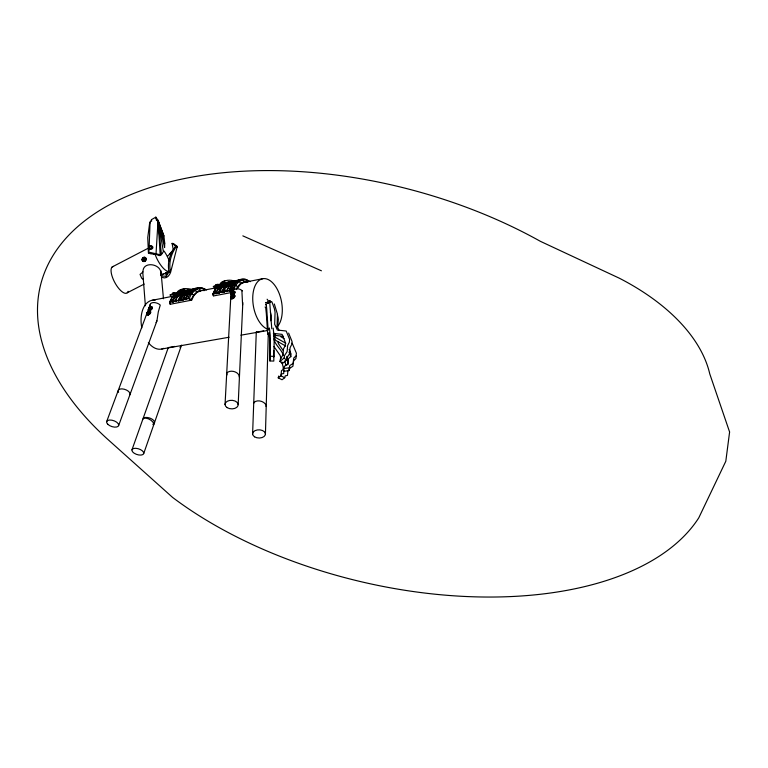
<?xml version="1.0" encoding="UTF-8"?>
<svg xmlns="http://www.w3.org/2000/svg" width="768" height="768" viewBox="0 0 768 768"><rect width="100%" height="100%" fill="white"/><g stroke="black" fill="none" stroke-linecap="round" stroke-linejoin="round"><path stroke-width="1.15" d="M277.488 327.782L277.642 319.027M277.603 327.024L278.179 318.115L277.354 314.41M265.43 433.93L268.301 333.466M164.726 243.206L164.602 247.536L158.064 220.435L155.837 217.152L151.546 219.6L149.578 223.555L147.744 237.571L148.435 253.2L150.307 252.442L160.176 254.774L161.434 254.64L163.392 251.635L158.064 220.435L163.92 235.949L164.726 243.206L158.064 220.435L156.058 253.334M252.605 433.93L256.291 331.824M148.906 253.027L150.086 221.798M273.782 357.005L273.811 350.438M238.176 404.602L242.822 302.592M173.462 301.91L173.011 301.411L176.045 301.421L175.584 300.922L178.013 300.451L178.464 300.941L180.989 295.949L183.11 295.536L180.595 300.538L180.144 300.038L183.802 299.933L183.341 299.424L185.174 299.069L185.626 299.568C186.038 295.478 197.587 281.904 200.602 290.842L196.982 292.397L193.93 295.565L191.654 300.144L170.17 304.272L169.594 302.506C171.792 295.565 178.176 289.891 185.837 291.254M232.224 288.48C232.262 287.933 230.966 288.845 232.291 288.451M289.152 349.382L291.082 353.971L290.707 356.534L288.451 358.733L287.683 364.205L284.429 366.278L283.536 371.338L288.931 370.598L289.661 368.314L292.906 366.25L293.654 360.787L295.891 358.589L296.256 356.026M157.613 228.643L158.064 220.435L163.92 235.949M225.043 404.592L231.005 293.04M288.931 370.598L289.814 365.539L293.059 363.475L293.808 358.013L296.054 355.814L296.419 353.251L292.157 343.142M230.976 292.598L213.427 295.968L212.909 294.154C214.925 287.213 221.203 281.376 228.854 282.816M215.222 291.552L215.117 292.022L215.606 291.418M215.606 291.85C216.048 289.882 214.09 293.357 215.338 291.408M270.691 320.755L271.066 315.427L270.403 312.029M287.914 370.512L287.472 375.437L285.216 375.869L284.726 377.722L282.048 379.757L278.227 377.866L278.726 376.013M273.206 328.118L274.214 338.611L273.792 361.085L269.933 360.95L270.269 335.491L269.395 327.974L268.128 329.693L266.717 308.861L266.054 302.65L265.459 302.515M283.958 370.589L283.68 373.546L281.405 373.968L280.915 375.821L278.227 377.866M281.002 375.581L281.472 370.656L283.037 369.619L283.267 367.325L281.827 361.93M289.459 369.485L289.68 367.19M187.843 297.168C188.112 296.966 187.997 296.726 188.467 296.803M242.602 304.915L241.882 290.515M172.243 299.952L171.226 300.461L172.032 299.798M171.734 300.432L171.821 299.856M287.846 364.79L288.307 361.507M160.906 273.216C161.261 263.818 142.579 260.573 142.954 272.016L140.064 274.387L141.667 278.237L143.232 279.398M239.309 377.107C239.462 371.789 230.093 369.187 226.829 373.046L226.963 374.947M171.638 299.491L171.274 299.587M222.624 283.862L223.258 283.133M253.709 403.44L253.872 402.576C257.203 399.12 264.758 401.194 266.237 405.648L266.054 406.512M273.35 333.389L282.086 334.358L285.475 342.749L285.216 345.581L283.498 348.96L282.97 354.989L280.483 358.704L279.926 361.43L282.413 363.504L286.57 360.125L287.107 357.408L289.594 353.683L290.093 347.674L291.811 344.294L292.051 341.462L288.614 333.091M279.926 361.43L284.093 358.042L284.64 355.325L287.126 351.6L287.635 345.581L289.354 342.202L289.613 339.37L286.176 331.008L277.411 330.058L274.666 324.278L275.069 312.134L274.387 308.736L271.93 301.901L268.061 300.586L267.11 299.213M267.216 302.717L267.859 302.131L268.541 302.976L267.216 302.717L268.541 302.976M267.744 302.659L267.859 302.131M267.85 302.726L268.656 302.458M268.454 302.851L268.57 302.323M118.646 425.558L156.912 320.89L158.294 311.904L160.253 305.107L159.552 304.483A5.962 3.312 19.8 0 0 153.216 302.582A5.962 3.312 19.8 0 0 150.211 305.261M162.086 277.363C166.07 279.254 169.219 276.038 170.534 272.554L177.274 246.413L173.462 243.562L172.08 243.398L173.28 249.84L167.414 256.474M219.533 285.619C219.734 282.778 222.634 281.155 225.158 280.771M233.376 293.011L233.587 293.808L232.118 294.442L230.976 293.203L231.744 291.85L233.213 291.226L234.355 292.454L233.587 293.808M176.621 294.019C176.87 291.168 179.846 289.613 182.352 289.21M160.675 274.186L161.558 276.067L166.176 276.23L167.578 271.67M266.006 305.011L265.709 304.426M149.04 313.018L148.598 313.411M143.683 453.619A6.154 2.966 18.1 0 0 135.725 448.301A6.154 2.966 18.1 0 0 134.102 453.178A6.154 2.966 18.1 0 0 143.683 453.619L153.994 424.07C152.659 420.211 147.446 417.638 143.472 418.003L143.165 419.011M154.445 422.794L181.546 345.13M131.981 449.798L168.288 347.578L174.826 346.435M106.656 421.622L150.259 304.368M144.73 259.728L144.749 258.912M215.126 291.082L215.04 290.909M151.517 247.68L150.96 248.208M142.31 259.507L142.925 258.067L144.691 257.952L145.498 259.085L144.883 260.534L143.462 260.842L142.31 259.507L143.462 260.842M142.656 259.709L143.27 258.259L144.691 257.952M143.117 260.65L144.538 260.342L145.152 258.893L144.346 257.76M187.555 296.352L187.997 296.323M156.115 322.608L156.912 320.89M236.16 289.584L237.494 286.752L240.499 283.507L244.07 281.933L247.949 282.115C244.733 273.043 229.2 285.168 229.488 291.11L229.056 290.602L227.155 290.966L227.597 291.475L223.843 291.61L224.285 292.109L225.254 290.093M236.976 288.912L240.797 283.872L244.31 282.317L242.208 279.437L235.67 281.654M229.862 290.467L232.234 290.006C233.357 287.232 237.869 276.595 240.797 283.872M233.309 290.218L235.728 285.11L238.992 281.597L242.87 279.888L247.094 280.099M226.81 291.629C228.73 286.138 232.627 280.656 238.858 280.07L234.883 281.808L231.533 285.389L229.056 290.602L227.174 290.986M229.488 291.11L230.294 290.966L232.205 286.906M226.368 291.12L228.854 285.917L232.205 282.326L236.189 280.589L238.349 280.694M224.294 292.128L219.13 292.512C220.944 286.925 225.36 281.981 231.504 281.51L227.51 283.248L224.141 286.829L221.645 292.032L219.139 292.531L219.571 293.021L221.021 289.987M222.077 292.541L224.506 287.482L227.779 283.997L231.658 282.307M223.843 291.61C225.648 286.013 230.054 281.059 236.189 280.589M230.4 282.25L228.23 282.154L224.227 283.891L220.848 287.472L218.342 292.666L216.48 293.05L216.902 293.539L213.005 293.779L213.36 295.67M216.461 293.03L218.784 293.174L221.213 288.125M213.35 293.654L215.846 288.451L219.235 284.87L221.578 284.41L218.189 287.99L215.683 293.184L212.918 294.163M216.115 293.683C218.054 288.192 222 282.758 228.23 282.154M191.654 300.144L189.322 298.714C191.203 291.744 199.181 285.456 206.16 289.824M185.962 298.934L188.256 298.493C188.314 292.829 201.504 282.394 204.355 290.611C198.106 289.133 193.085 294.442 191.261 299.923L188.678 298.474L185.942 298.925L186.384 299.414L185.626 299.568M182.582 299.568L185.174 294.422L188.64 290.87L192.739 289.123C186.614 289.642 182.083 294.451 180.144 300.038L182.602 299.587M183.024 300.067C185.05 293.904 190.531 287.837 197.53 288.701M195.312 288.614L191.222 290.362L187.757 293.923L185.174 299.069L183.36 299.434M175.277 301.555C177.331 295.075 183.245 289.248 190.435 290.093M178.013 300.451L180.614 295.315L184.099 291.754L188.208 290.016M170.093 303.994L169.584 302.246L172.253 301.565L174.864 296.429L178.358 292.877L182.486 291.13M172.253 301.565L172.704 302.054C174.71 296.534 178.829 291.274 185.04 290.63L179.117 292.733M180.922 292.378L177.437 295.93L174.826 301.066L173.03 301.43M169.603 302.515L172.608 296.87L176.102 293.318L178.358 292.877M233.616 292.992L232.992 293.664M233.51 296.794L233.088 297.331M233.818 295.747L234.259 296.246L233.491 297.61L232.013 298.243L231.581 297.744L233.05 297.11L233.818 295.747L233.107 295.018L231.638 295.651L230.87 297.005L231.302 297.514M150.893 308.717L150.95 307.949M177.341 247.018L175.891 246.25C169.872 252.883 167.078 263.059 169.056 271.776L166.176 276.23M161.674 253.44L160.368 255.446L159.11 255.59L156.211 254.41L150 253.69M221.568 283.526C224.275 279.773 229.795 279.686 233.827 280.848M178.666 291.917C181.306 288.355 186.931 288.067 190.963 289.267M148.56 308.371L149.635 307.123L151.402 307.354L151.642 308.342L150.566 309.6L149.251 309.85L148.56 308.371L149.251 309.85M146.909 312.816L147.984 311.568L149.75 311.798L149.99 312.797L148.915 314.054L147.59 314.304L146.909 312.816L147.59 314.304M148.8 309.37L150.115 309.11L151.19 307.862L150.95 306.864M147.149 313.824L148.464 313.574L149.539 312.317L149.299 311.318M153.994 424.07L152.957 424.656M166.694 273.062L167.578 273.005M215.558 288.778L213.35 286.522C215.962 286.925 217.114 283.786 219.706 285.082M230.851 284.822L229.219 286.57L230.006 286.416M222.038 287.251L224.496 284.64M223.795 284.314L221.846 285.158L218.554 288.643L219.341 288.49M180.989 295.949L184.368 292.493L187.363 291.216M176.669 296.227L178.704 294.154M184.195 291.84L181.19 293.117L177.811 296.573L178.56 296.419M175.238 297.072L178.637 293.616L180.634 292.762M172.291 297.206L170.141 294.979L174.202 293.309L176.688 293.51M233.05 293.328L233.923 291.946L234.355 292.454M233.117 293.405L231.686 293.933L230.976 293.203M144.605 259.91L143.52 260.035M161.29 275.136L163.104 273.763M149.472 248.486L149.366 248.006L150.854 248.304L152.074 247.44L152.17 247.92L150.95 248.784L149.472 248.486L149.098 246.835L150.317 245.971L151.795 246.278L152.17 247.92M173.405 293.808L174.595 293.683L174.106 293.798M269.981 300.998L269.357 301.382L269.981 300.998L270.739 302.131L270.077 301.69M169.709 253.882L171.379 252.768M161.117 275.386L169.219 271.162L168.576 271.44A15.12 5.126 61.8 0 1 155.155 254.458L154.973 253.814L153.475 254.17M213.35 286.522L217.315 284.851M112.186 266.947L147.514 248.582M127.267 292.762L144.192 284.074M170.141 294.979L174.202 293.309M150.374 309.178L149.616 309.149M218.688 285.571L225.581 282.672M234.259 296.246L233.549 295.517L232.07 296.15L231.638 295.651M175.584 294.01L180.24 291.571M167.126 272.832L167.798 272.621M216.682 285.312L217.843 285.206L217.306 285.187M263.674 330.883L256.416 332.15M174.845 247.229L177.053 246.595L176.246 246.691C171.206 253.517 168.48 262.915 170.477 271.238M172.819 293.107L173.29 293.933L172.819 293.107L174.989 292.886L175.085 293.635L174.374 293.827L174.278 293.078L174.989 292.886M172.915 293.856L175.085 293.635M218.342 285.168L216.154 285.379L216.048 284.621L218.246 284.4L218.342 285.168L217.603 285.35L217.498 284.592L218.246 284.4M232.781 293.76L232.262 293.75M236.342 281.386L237.13 281.232M181.68 292.234L184.099 291.754M186.211 291.341L188.64 290.87M189.398 290.717L191.222 290.362M191.981 290.208L194.89 289.872L196.982 292.397M222.355 284.256L224.227 283.891M225.005 283.738L227.51 283.248M229.699 282.816L232.205 282.326M232.992 282.173L234.883 281.808M178.637 293.616L179.386 293.462M181.19 293.117L181.949 292.963M184.368 292.493L186.49 292.08M189.667 291.456L185.539 295.066L186.307 294.912M221.846 285.158L222.624 285.005M227.779 283.997L229.968 283.574M232.483 283.075L233.261 282.922M152.074 300.307L172.09 296.4M196.81 291.581L215.635 287.904M241.987 282.768L262.723 278.726M174.864 296.429L172.157 297.485M175.622 296.285L177.437 295.93M178.195 295.786L180.614 295.315M182.736 294.902L185.174 294.422M185.933 294.278L187.757 293.923M188.525 293.77L191.462 293.405L193.93 295.565M218.189 287.99L215.366 289.075M218.976 287.837L220.848 287.472M221.635 287.318L224.141 286.829M226.339 286.406L228.854 285.917M229.642 285.763L231.533 285.389M232.32 285.235L235.363 284.861L237.84 287.059M188.131 294.557L188.89 294.413M224.506 287.482L226.704 287.059M231.898 286.042L232.685 285.888M232.234 290.006L233.136 290.122L229.843 290.448L230.285 290.957M170.006 302.016L172.272 301.574M175.603 300.931L178.032 300.47M223.862 291.619L226.387 291.139M172.704 302.054L173.472 301.92M178.464 300.941L180.605 300.547M218.784 293.174L219.581 293.03M151.402 307.354L149.635 307.123M149.75 311.798L147.984 311.568M161.837 348.998L229.085 337.248M240.883 335.184L268.022 330.442M283.68 368.563L289.075 367.824M188.256 298.493L189.322 298.714M173.194 293.184L174.278 293.078M216.048 284.621L217.498 284.592M183.197 289.171L184.877 289.085M183.235 290.986L185.472 291.062M270.355 356.246L274.234 356.381M190.32 289.594L193.651 289.718M185.798 290.486L190.253 290.64M193.498 288.97L196.829 289.094M226.358 282.518L228.538 282.614M233.683 281.078L235.853 281.184M229.008 282L233.357 282.202M148.176 313.757L149.386 312.499M236.976 280.435L240.221 280.589M283.546 336.336L275.779 335.453L275.069 333.648M267.926 302.861L267.821 302.842M265.066 307.066L265.661 307.219L266.314 313.45L267.715 334.33L268.973 332.659L269.837 340.195L269.933 360.95M268.042 302.39L267.235 302.064M242.832 235.862L321.418 270.797M202.781 288.192L206.352 289.834M246.307 279.658L250.301 281.654M280.915 375.821L284.726 377.722M285.859 343.286L275.635 337.517L273.869 333.158M285.715 346.051L275.51 340.282L273.744 335.933M280.925 336.816L284.035 338.592M172.08 243.398L175.891 246.25M284.093 358.042L286.57 360.125M216.624 285.523L218.323 286.992M180.413 290.189L181.901 291.475M173.395 293.99L175.046 295.44M223.296 281.741L224.755 283.066M215.693 286.061L217.277 287.549M172.397 294.538L173.952 295.997M230.87 297.005L232.013 298.243M148.464 313.574L148.915 314.054M150.115 309.11L150.566 309.6M149.539 312.317L149.99 312.797M151.19 307.862L151.642 308.342M167.376 272.755L166.963 272.294L165.965 273.446L166.378 273.907M231.744 291.85L232.176 292.358L233.645 291.725L233.213 291.226M233.107 295.018L233.549 295.517M231.686 293.933L232.118 294.442M233.05 297.11L233.491 297.61M282.912 350.189L278.429 343.69L277.891 341.654M273.965 346.579L280.128 355.45L280.982 358.694M269.798 301.085L270.298 302.429M289.008 352.147L290.938 356.746M279.12 330.326L277.085 326.342L277.459 314.208L274.31 303.965M284.765 360.979L285.926 365.29M286.79 356.419L288.23 361.814M283.334 355.574C281.779 349.21 274.915 345.293 273.869 338.678M160.176 254.774L158.064 220.435L158.726 223.642M151.498 220.09L151.661 221.174M157.19 219.926L157.344 221.011L157.229 219.437M217.891 284.314L217.987 285.082M216.797 284.429L216.893 285.187M216.403 284.698L216.499 285.466M174.614 292.81L174.71 293.558M173.53 292.915L173.626 293.664M271.776 328.752L269.75 302.803M158.064 220.435L161.434 254.64M160.906 270.672L163.469 298.742M142.733 271.67L145.373 305.77M156.288 218.659L156.403 220.234M155.837 217.152L155.942 218.726M128.083 291.322A15.005 5.549 61.6 0 1 115.45 283.68A15.005 5.549 61.6 0 1 113.549 266.438M164.083 251.078A15.12 5.126 61.8 0 1 169.344 261.254M268.013 329.357A25.939 14.227 79.3 0 1 253.277 291.907A25.939 14.227 79.3 0 1 275.606 286.493A25.939 14.227 79.3 0 1 276.893 327.197M163.728 348.336A24.835 15.245 79 0 1 148.349 342.643M141.83 327.878A24.835 15.245 79 0 1 155.098 300.221M118.579 392.314A6.221 3.158 19.1 0 1 124.224 389.213A6.221 3.158 19.1 0 1 129.59 395.155M144.154 417.802A6.067 3.024 18.3 0 1 152.381 419.338A6.067 3.024 18.3 0 1 153.197 423.974M231.264 294.163A6.134 4.32 3.1 0 1 234.605 289.046A6.134 4.32 3.1 0 1 242.342 290.928M231.35 296.314A2.419 1.421 -40.3 0 0 232.032 298.771A2.419 1.421 -40.3 0 0 234.902 295.939A2.419 1.421 -40.3 0 0 231.85 295.939A2.419 1.421 -40.3 0 1 234.835 295.862A2.419 1.421 -40.3 0 1 232.032 298.771A2.419 1.421 -40.3 0 1 231.418 296.39M180.547 346.867A2.285 1.334 -42.2 0 1 180.221 347.338M180.48 346.8A2.285 1.334 -42.2 0 1 180.154 347.27M231.898 292.07A2.41 1.411 -40.2 0 1 234.931 292.061A2.41 1.411 -40.2 0 1 232.205 295.037A2.41 1.411 -40.2 0 1 231.523 292.589A2.41 1.411 -40.2 0 0 232.138 294.96A2.41 1.411 -40.2 0 0 234.931 292.061A2.41 1.411 -40.2 0 0 231.955 292.147M168.586 271.584A2.179 1.21 -40.9 0 1 169.018 272.429M165.379 273.965A2.179 1.21 -40.9 0 1 165.696 273.11M168.528 271.517A2.179 1.21 -40.9 0 1 168.96 272.362M165.312 273.898A2.179 1.21 -40.9 0 1 165.629 273.043M729.6 431.981L725.808 461.251L698.784 517.824A319.469 171.158 13.2 0 1 172.627 497.443L106.858 438.538A331.046 183.773 14.4 0 1 123.274 197.894A331.046 183.773 14.4 0 1 540.403 241.334L619.258 278.17A207.917 119.846 10.7 0 1 709.757 373.872L729.6 431.981M254.563 436.819A6.413 4.109 1.3 0 0 265.238 434.986A6.413 4.109 1.3 0 0 257.251 429.946A6.413 4.109 1.3 0 0 254.563 436.819M107.798 424.291A6.317 3.101 18.8 0 0 118.224 426.259A6.317 3.101 18.8 0 0 111.946 420.202A6.317 3.101 18.8 0 0 107.798 424.291M227.107 407.606A6.576 4.291 2.3 0 0 238.003 405.715A6.576 4.291 2.3 0 0 229.709 400.435A6.576 4.291 2.3 0 0 227.107 407.606M150.154 310.253A2.342 1.315 -41.8 0 0 152.102 307.066A2.342 1.315 -41.8 0 0 148.723 308.477A2.342 1.315 -41.8 0 0 150.154 310.253M150.221 310.33A2.342 1.315 -41.8 0 0 152.17 307.142A2.342 1.315 -41.8 0 0 148.79 308.544A2.342 1.315 -41.8 0 0 150.221 310.33M148.502 314.717A2.352 1.325 -41.9 0 0 150.451 311.52A2.352 1.325 -41.9 0 0 147.072 312.922A2.352 1.325 -41.9 0 0 148.502 314.717M148.57 314.794A2.352 1.325 -41.9 0 0 150.518 311.587A2.352 1.325 -41.9 0 0 147.139 312.989A2.352 1.325 -41.9 0 0 148.57 314.794M149.414 249.091A2.227 1.67 -10.2 0 0 152.89 247.603A2.227 1.67 -10.2 0 0 149.76 246.163A2.227 1.67 -10.2 0 0 149.414 249.091M144.739 261.293A2.198 1.91 -58.9 0 0 145.373 257.616A2.198 1.91 -58.9 0 0 142.118 259.277A2.198 1.91 -58.9 0 0 144.739 261.293M144.787 261.322A2.198 1.91 -58.9 0 0 145.421 257.645A2.198 1.91 -58.9 0 0 142.166 259.306A2.198 1.91 -58.9 0 0 144.787 261.322"/></g></svg>
